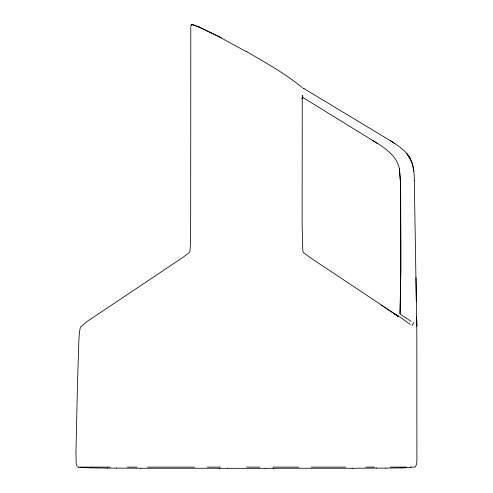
<?xml version="1.0" encoding="UTF-8"?>
<svg xmlns="http://www.w3.org/2000/svg" width="493" height="493" viewBox="0 0 493 493"><rect width="100%" height="100%" fill="white"/><g stroke="black" fill="none" stroke-linecap="round" stroke-linejoin="round"><path stroke-width="0.74" d="M400.846 246.266L400.766 272.29L400.698 197.342L400.495 182.57L399.453 168.809L400.47 182.57L400.827 246.266M400.612 293.945L400.396 307.151L400.754 272.29L400.02 313.942L400.562 293.933M190.803 26.573L190.68 215.466L190.464 243.043L189.996 251.177L189.189 252.693L182.49 257.716L87.705 321.06L80.846 326.668L79.989 328.886L79.385 332.978L78.917 339.942L77.58 380.152L75.922 453.437L76.236 464.049L77.216 466.532M302.252 98.107L302.129 225.289L302.813 251.177L303.62 252.693L311.779 258.702L398.59 316.463L394.776 314.109M302.314 96.911L302.357 97.312L302.345 95.303M302.234 98.218L302.289 97.312M399.453 316.728C401.265 317.628 407.243 322.65 410.281 324.388M302.227 97.873L302.147 98.853L302.24 97.694M411.938 325.707L413.824 322.447M302.295 97.189L303.737 97.897M402.658 467.888L411.107 467.549M385.36 468.116L401.284 467.888M265.142 468.325L273.35 468.258M352.187 468.258L376.51 468.116M78.442 467.099L77.906 467.099L81.216 467.549M80.02 467.099L110.259 467.099M127.459 467.099L137.196 467.099M147.598 467.099L194.612 467.099M207.356 467.099L220.334 467.099M246.697 467.099L259.916 467.099M273.054 467.099L298.752 467.099M311.163 467.099L345.685 467.099M365.763 467.099L374.729 467.099M390.228 467.099L406.75 467.099M410.324 467.099L414.909 467.099L415.593 466.532L416.585 464.049L416.887 460.234L416.831 332.787L416.006 277.793M91.612 467.888L81.702 467.549M401.197 467.888L402.701 467.888M107.375 468.116L116.49 468.116M376.319 468.116L385.434 468.116M140.468 468.258L219.853 468.258M272.956 468.258L352.341 468.258M227.39 468.325L265.419 468.325M116.299 468.116L140.622 468.258M219.459 468.258L227.667 468.325M91.525 467.888L107.449 468.116M199.301 27.084L221.425 37.838M199.166 27.177L217.542 35.983L246.592 51.796M394.881 314.17L398.701 316.524L390.739 311.416M398.689 316.512L397.444 315.828M397.321 315.76L398.59 316.463M246.592 51.537C265.456 62.716 284.917 73.303 301.882 87.304M304.082 88.654L383.985 136.863C391.923 141.818 400.489 146.285 406.713 153.446C413.399 160.854 414.311 171.213 414.305 180.734M303.737 98.002L377.848 143.703M302.56 87.809L304.082 88.746M372.357 140.283C383.591 147.019 396.483 154.931 399.422 168.816M390.364 140.745L394.499 143.334M381.262 305.118L390.653 311.366M411.113 321.411L400.322 314.232M408.438 155.8L412.327 163.46L413.787 171.342M408.444 155.794L409.973 158.216L406.7 153.465L409.991 158.191M191.247 25.537L191.266 24.749A47.883 3.778 29.6 0 1 193.872 25.069M416.603 316.802L416.795 326.335M302.468 97.164L302.499 95.593M414.311 180.728L416.332 301.611M400.452 182.576L400.698 197.342M193.731 25.161A49.836 3.889 29.6 0 1 199.246 27.226M193.909 25.094A49.614 3.864 29.6 0 1 199.425 27.164M191.567 24.699A48.708 3.876 29.8 0 1 193.552 25.051M191.074 25.611A48.708 3.852 29.7 0 1 191.641 24.742M416.579 316.537L416.369 323.346L416.579 316.537M416.745 326.12L416.622 317.011L416.745 326.12"/></g></svg>
